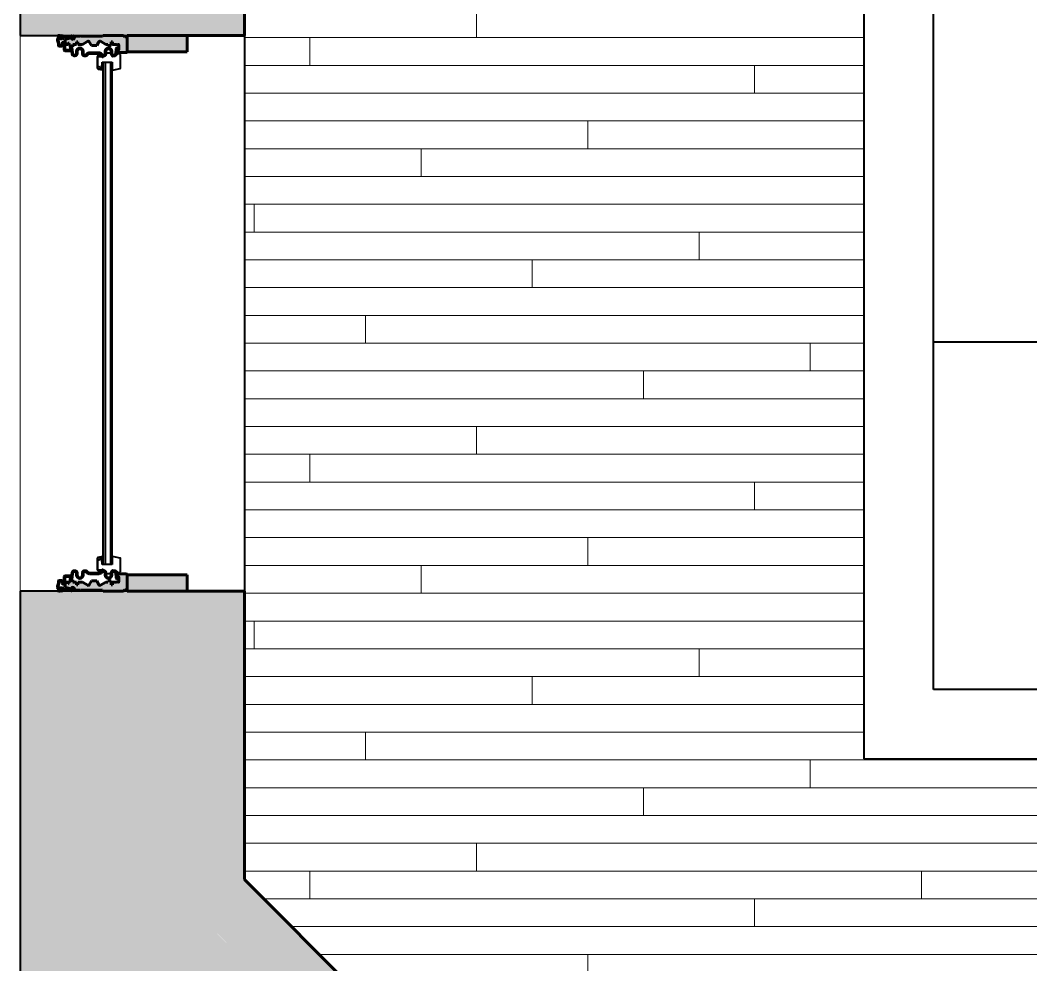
# Model space of a CAD drawing. Header units: inches. Extents: x 238 to 1312, y -3412 to 1074.
# Drawn here: x 247.2 to 319.9, y -3345.9 to -3277.9 of the extents above; entities that cross this region are included whole.
import ezdxf

# ---------------------------------------------------------------- set-up
doc = ezdxf.new("R2010")
doc.units = ezdxf.units.IN
doc.header["$MEASUREMENT"] = 0
for name, color, linetype, lineweight in [('A-FLOR-PATT', 8, 'Continuous', 40), ('A-GLAZ', 151, 'Continuous', 18), ('A-WALL', 113, 'Continuous', 18), ('A-WALL-PATT', 111, 'Continuous', 18), ('I-FURN', 30, 'Continuous', 40), ('I-WALL', 2, 'Continuous', 40)]:
    doc.layers.add(name, color=color, linetype=linetype, lineweight=lineweight)

# ---------------------------------------------------------------- blocks, each defined once
blk = doc.blocks.new('Proline_Clad_Wood-Double-Hung_Vent_Unit - 40_ x 72-675762-UNIT 7')
at = {"layer": 'A-GLAZ', "lineweight": 40}
h = blk.add_hatch(color=135, dxfattribs=at)
h.paths.add_polyline_path([(-20, 3.223), (-20, 3.095), (-19.931, 3.11), (-19.95, 3.273)], flags=0)
h.paths.add_polyline_path([(-19.975, 3.064), (-19.975, 2.944), (-19.91, 2.96), (-19.91, 3.08)], flags=0)
h.paths.add_polyline_path([(-19.959, 2.121), (-19.85, 2.121), (-19.919, 2.16)], flags=0)
h.paths.add_polyline_path([(-19.944, 2.351), (-19.904, 2.396), (-19.904, 2.858), (-19.944, 2.899)], flags=0)
h.paths.add_polyline_path([(-19.803, 2.96), (-19.763, 2.96), (-19.763, 3.246), (-19.803, 3.252)], flags=0)
h.paths.add_polyline_path([(-19.742, 3.313), (-19.737, 3.273), (-19.644, 3.273), (-19.433, 3.211), (-19.299, 3.211), (-19.295, 3.251), (-19.428, 3.251), (-19.636, 3.313)], flags=0)
h.paths.add_polyline_path([(-19.517, 2.888), (-19.422, 2.942), (-19.29, 2.942), (-19.304, 2.982), (-19.422, 2.982)], flags=0)
h.paths.add_polyline_path([(-19.422, 2.833), (-19.323, 2.793), (-18.966, 2.793), (-18.955, 2.833), (-19.104, 2.833)], flags=0)
h.paths.add_polyline_path([(-19.389, 2.576), (-19.349, 2.588), (-19.345, 2.775), (-19.385, 2.761)], flags=0)
h.paths.add_polyline_path([(-19.274, 3.012), (-19.234, 2.998), (-19.234, 3.19), (-19.274, 3.186)], flags=0)
h.paths.add_polyline_path([(-18.939, 2.766), (-18.939, 2.323), (-18.899, 2.323), (-18.899, 2.777)], flags=0)
h = blk.add_hatch(color=135, dxfattribs=at)
h.paths.add_polyline_path([(18.899, 2.777), (18.899, 2.323), (18.939, 2.323), (18.939, 2.766)], flags=0)
h.paths.add_polyline_path([(19.516, 2.888), (19.399, 2.982), (19.304, 2.982), (19.29, 2.942), (19.422, 2.942)], flags=0)
h.paths.add_polyline_path([(19.422, 2.833), (19.422, 2.793), (19.516, 2.888)], flags=0)
h.paths.add_polyline_path([(18.955, 2.833), (18.966, 2.793), (19.323, 2.793), (19.399, 2.833)], flags=0)
h.paths.add_polyline_path([(19.234, 2.998), (19.274, 3.012), (19.274, 3.186), (19.234, 3.19)], flags=0)
h.paths.add_polyline_path([(19.295, 3.251), (19.299, 3.211), (19.433, 3.211), (19.742, 3.313), (19.636, 3.313), (19.399, 3.251)], flags=0)
h.paths.add_polyline_path([(19.345, 2.775), (19.349, 2.588), (19.389, 2.576), (19.385, 2.761)], flags=0)
h.paths.add_polyline_path([(19.763, 3.246), (19.763, 2.96), (19.803, 2.96), (19.803, 3.252)], flags=0)
h.paths.add_polyline_path([(19.85, 2.121), (19.959, 2.121), (19.919, 2.16)], flags=0)
h.paths.add_polyline_path([(19.904, 2.858), (19.904, 2.396), (19.944, 2.351), (19.944, 2.899)], flags=0)
h.paths.add_polyline_path([(19.91, 3.08), (19.91, 2.96), (19.975, 2.944), (19.975, 3.064)], flags=0)
h.paths.add_polyline_path([(19.931, 3.11), (20, 3.095), (20, 3.223), (19.95, 3.273), (19.931, 3.197)], flags=0)
h = blk.add_hatch(color=135, dxfattribs=at)
h.paths.add_polyline_path([(-18.766, -0.984), (-18.791, -0.954), (-18.946, -0.954), (-18.966, -1.065)], flags=0)
h.paths.add_polyline_path([(-20, -1.443), (-19.907, -1.536), (-19.884, -1.686), (-18.828, -1.686), (-18.766, -1.624), (-18.766, -0.984), (-18.996, -1.091), (-19.346, -1.08), (-19.353, -1.055), (-19.328, -0.921), (-19.359, -0.92), (-19.359, -0.64), (-19.547, -0.633), (-19.547, -0.545), (-19.266, -0.536), (-19.266, -0.309), (-19.359, -0.306), (-19.359, -0.153), (-19.587, 0.288), (-19.55, 0.335), (-19.266, 0.499), (-19.266, 0.867), (-19.587, 1.079), (-19.579, 1.138), (-19.359, 1.519), (-19.359, 1.856), (-19.547, 1.863), (-19.547, 1.951), (-19.359, 1.957), (-19.359, 2.215), (-19.182, 2.222), (-19.182, 2.401), (-19.342, 2.407), (-19.407, 2.524), (-19.448, 2.526), (-19.477, 2.58), (-19.391, 2.583), (-19.391, 2.767), (-19.714, 2.767), (-19.838, 2.383), (-19.711, 2.192), (-19.772, 2.108), (-19.895, 2.103), (-19.938, 2.061), (-19.938, 1.717), (-19.907, 1.686), (-19.938, 1.655), (-19.938, 0.069), (-20, 0.033), (-20, -1.401)], flags=0)
h = blk.add_hatch(color=135, dxfattribs=at)
h.paths.add_polyline_path([(-19.116, 2.409), (-19.076, 2.342), (-19.104, 2.43)], flags=0)
h.paths.add_polyline_path([(-19.116, -1.051), (-19.076, -1.071), (-19.104, -1.031)], flags=0)
h.paths.add_polyline_path([(-19.067, -0.468), (-18.865, -0.584), (-18.719, -0.584), (-18.576, -0.719), (-18.703, -0.868), (-19.047, -0.907), (-19.048, -0.953), (-18.697, -0.913), (-18.531, -0.716), (-18.719, -0.539), (-18.861, -0.539), (-19.048, -0.352), (-18.861, -0.164), (-18.719, -0.164), (-18.54, -0.034), (-18.61, 0.176), (-18.69, 0.308), (-18.701, 0.353), (-18.677, 1.105), (-18.61, 1.183), (-18.54, 1.392), (-18.719, 1.523), (-18.861, 1.523), (-19.048, 1.71), (-18.861, 1.898), (-18.719, 1.898), (-18.531, 2.075), (-18.697, 2.271), (-19.048, 2.311), (-19.047, 2.266), (-18.703, 2.227), (-18.576, 2.077), (-18.719, 1.943), (-18.865, 1.943), (-19.067, 1.826), (-19.067, 1.594), (-18.865, 1.478), (-18.719, 1.478), (-18.583, 1.379), (-18.636, 1.219), (-18.717, 1.125), (-18.746, 1.005), (-18.717, 0.233), (-18.636, 0.139), (-18.583, -0.02), (-18.719, -0.119), (-18.865, -0.119), (-19.067, -0.236)], flags=0)
h = blk.add_hatch(color=135, dxfattribs=at)
h.paths.add_polyline_path([(18.531, 2.075), (18.718, 1.898), (18.86, 1.898), (19.048, 1.71), (18.86, 1.523), (18.718, 1.523), (18.54, 1.392), (18.61, 1.183), (18.677, 1.105), (18.701, 1.005), (18.677, 0.253), (18.61, 0.176), (18.54, -0.034), (18.718, -0.164), (18.86, -0.164), (19.048, -0.352), (18.86, -0.539), (18.718, -0.539), (18.531, -0.716), (18.697, -0.913), (19.048, -0.953), (19.047, -0.907), (18.703, -0.868), (18.576, -0.719), (18.718, -0.584), (18.865, -0.584), (19.067, -0.468), (19.067, -0.236), (18.865, -0.119), (18.718, -0.119), (18.583, -0.02), (18.636, 0.139), (18.717, 0.233), (18.746, 0.353), (18.717, 1.125), (18.636, 1.219), (18.583, 1.379), (18.718, 1.478), (18.865, 1.478), (19.067, 1.594), (19.067, 1.826), (18.865, 1.943), (18.718, 1.943), (18.576, 2.077), (18.703, 2.227), (19.047, 2.266), (19.048, 2.311), (18.697, 2.271)], flags=0)
h.paths.add_polyline_path([(19.076, -0.984), (19.076, -1.071), (19.116, -1.051)], flags=0)
h.paths.add_polyline_path([(19.076, 2.478), (19.076, 2.342), (19.116, 2.409)], flags=0)
h = blk.add_hatch(color=135, dxfattribs=at)
h.paths.add_polyline_path([(18.766, -0.984), (18.966, -1.065), (18.946, -0.954), (18.791, -0.954)], flags=0)
h.paths.add_polyline_path([(18.766, -1.401), (18.766, -1.624), (18.828, -1.686), (19.884, -1.686), (19.907, -1.536), (20, -1.443), (20, 0.033), (19.938, 0.069), (19.938, 1.655), (19.907, 1.686), (19.938, 1.717), (19.938, 2.061), (19.895, 2.103), (19.772, 2.108), (19.711, 2.192), (19.773, 2.304), (19.838, 2.383), (19.714, 2.767), (19.391, 2.767), (19.399, 2.583), (19.477, 2.58), (19.448, 2.526), (19.399, 2.51), (19.342, 2.407), (19.182, 2.401), (19.182, 2.222), (19.359, 2.215), (19.359, 1.957), (19.546, 1.951), (19.546, 1.863), (19.359, 1.856), (19.359, 1.519), (19.587, 1.079), (19.55, 1.032), (19.266, 0.867), (19.266, 0.499), (19.587, 0.288), (19.579, 0.229), (19.359, -0.153), (19.359, -0.306), (19.266, -0.309), (19.266, -0.536), (19.546, -0.545), (19.546, -0.633), (19.359, -0.64), (19.359, -0.92), (19.328, -0.921), (19.346, -1.08), (19.322, -1.091), (18.976, -1.084), (18.766, -0.984)], flags=0)
for points in [[(-20, -6), (-18.828, -6), (-18.828, -1.686), (-20, -1.686)], [(18.828, -6), (20, -6), (20, -1.686), (18.828, -1.686)]]:
    blk.add_hatch(color=135, dxfattribs=at).paths.add_polyline_path(points, flags=0)
at = {"layer": 'A-GLAZ', "color": 10, "lineweight": 60}
for p, q in [((-20, 3.223), (-20, 3.095)), ((-20, 3.095), (-19.975, 3.064)), ((-19.975, 3.064), (-19.975, 2.944)), ((-19.9, 3.105), (-19.931, 3.197)), ((-19.931, 3.197), (-19.9, 3.192)), ((-19.91, 3.08), (-19.931, 3.11)), ((-19.931, 3.11), (-19.9, 3.105)), ((-19.91, 2.96), (-19.91, 3.08)), ((-19.9, 3.192), (-19.9, 3.223)), ((-19.834, 2.929), (-19.879, 2.929)), ((-19.803, 3.252), (-19.803, 2.96)), ((-19.763, 2.96), (-19.763, 3.246)), ((-19.636, 3.313), (-19.742, 3.313)), ((-19.737, 3.273), (-19.644, 3.273)), ((-19.644, 3.273), (-19.433, 3.211)), ((-19.428, 3.251), (-19.636, 3.313)), ((-19.433, 3.211), (-19.299, 3.211)), ((-19.295, 3.251), (-19.428, 3.251)), ((-19.304, 2.982), (-19.422, 2.982)), ((-19.422, 2.942), (-19.29, 2.942)), ((-19.274, 3.186), (-19.274, 3.012)), ((-19.234, 2.998), (-19.234, 3.19)), ((19.234, 3.19), (19.234, 2.998)), ((19.274, 3.012), (19.274, 3.186)), ((19.29, 2.942), (19.422, 2.942)), ((19.428, 3.251), (19.295, 3.251)), ((19.299, 3.211), (19.433, 3.211)), ((19.422, 2.982), (19.304, 2.982)), ((19.636, 3.313), (19.428, 3.251)), ((19.433, 3.211), (19.644, 3.273)), ((19.742, 3.313), (19.636, 3.313)), ((19.644, 3.273), (19.737, 3.273)), ((19.763, 3.246), (19.763, 2.96)), ((19.803, 2.96), (19.803, 3.252)), ((19.879, 2.929), (19.834, 2.929)), ((19.9, 3.223), (19.9, 3.192)), ((19.9, 3.192), (19.931, 3.197)), ((19.931, 3.197), (19.9, 3.105)), ((19.9, 3.105), (19.931, 3.11)), ((19.931, 3.11), (19.91, 3.08)), ((19.91, 3.08), (19.91, 2.96)), ((19.975, 3.064), (20, 3.095)), ((19.975, 2.944), (19.975, 3.064)), ((20, 3.095), (20, 3.223)), ((-19.944, 2.899), (-19.944, 2.351)), ((-19.904, 2.396), (-19.904, 2.858)), ((-19.873, 2.889), (-19.834, 2.889)), ((-19.872, 2.309), (-19.857, 2.282)), ((-19.831, 2.318), (-19.853, 2.357)), ((-19.801, 2.182), (-19.843, 2.16)), ((-19.714, 2.767), (-19.838, 2.383)), ((-19.838, 2.383), (-19.83, 2.322)), ((-19.781, 2.239), (-19.781, 2.208)), ((-19.711, 2.192), (-19.772, 2.108)), ((-19.741, 2.211), (-19.741, 2.242)), ((-19.74, 2.256), (-19.711, 2.192)), ((-19.391, 2.767), (-19.714, 2.767)), ((-19.477, 2.58), (-19.391, 2.583)), ((-19.448, 2.526), (-19.477, 2.58)), ((-19.389, 2.576), (-19.453, 2.576)), ((-19.453, 2.576), (-19.423, 2.536)), ((-19.407, 2.524), (-19.448, 2.526)), ((-18.955, 2.833), (-19.422, 2.833)), ((-19.342, 2.407), (-19.407, 2.524)), ((-19.391, 2.583), (-19.391, 2.767)), ((-19.385, 2.761), (-19.389, 2.576)), ((-19.359, 2.215), (-19.182, 2.222)), ((-19.359, 1.957), (-19.359, 2.215)), ((-19.349, 2.588), (-19.345, 2.775)), ((-19.182, 2.401), (-19.342, 2.407)), ((-19.323, 2.793), (-18.966, 2.793)), ((-19.182, 2.222), (-19.182, 2.401)), ((-19.076, 2.478), (-19.116, 2.409)), ((-19.116, 2.409), (-19.116, 2.343)), ((-19.076, 2.342), (-19.076, 2.478)), ((-18.697, 2.271), (-19.048, 2.311)), ((-19.047, 2.266), (-18.703, 2.227)), ((-18.939, 2.766), (-18.939, 2.323)), ((-18.899, 2.323), (-18.899, 2.777)), ((19.048, 2.311), (18.697, 2.271)), ((18.703, 2.227), (19.047, 2.266)), ((18.899, 2.777), (18.899, 2.323)), ((18.939, 2.323), (18.939, 2.766)), ((19.422, 2.833), (18.955, 2.833)), ((18.966, 2.793), (19.323, 2.793)), ((19.116, 2.409), (19.076, 2.478)), ((19.076, 2.478), (19.076, 2.342)), ((19.116, 2.343), (19.116, 2.409)), ((19.342, 2.407), (19.182, 2.401)), ((19.182, 2.401), (19.182, 2.222)), ((19.182, 2.222), (19.359, 2.215)), ((19.407, 2.524), (19.342, 2.407)), ((19.345, 2.775), (19.349, 2.588)), ((19.359, 2.215), (19.359, 1.957)), ((19.389, 2.576), (19.385, 2.761)), ((19.453, 2.576), (19.389, 2.576)), ((19.714, 2.767), (19.391, 2.767)), ((19.391, 2.767), (19.391, 2.583)), ((19.391, 2.583), (19.477, 2.58)), ((19.448, 2.526), (19.407, 2.524)), ((19.423, 2.536), (19.453, 2.576)), ((19.477, 2.58), (19.448, 2.526)), ((19.711, 2.192), (19.74, 2.256)), ((19.772, 2.108), (19.711, 2.192)), ((19.838, 2.383), (19.714, 2.767)), ((19.741, 2.242), (19.741, 2.211)), ((19.781, 2.208), (19.781, 2.239)), ((19.843, 2.16), (19.801, 2.182)), ((19.83, 2.322), (19.838, 2.383)), ((19.853, 2.357), (19.831, 2.318)), ((19.834, 2.889), (19.873, 2.889)), ((19.857, 2.282), (19.872, 2.309)), ((19.904, 2.858), (19.904, 2.396)), ((19.944, 2.351), (19.944, 2.899)), ((-19.959, 2.121), (-19.85, 2.121)), ((-19.895, 2.103), (-19.938, 2.061)), ((-19.938, 2.061), (-19.938, 1.717)), ((-19.938, 1.717), (-19.907, 1.686)), ((-19.907, 1.686), (-19.938, 1.655)), ((-19.938, 1.655), (-19.938, 0.069)), ((-19.843, 2.16), (-19.919, 2.16)), ((-19.772, 2.108), (-19.895, 2.103)), ((-19.819, 2.128), (-19.778, 2.148)), ((-19.579, 1.138), (-19.359, 1.519)), ((-19.547, 1.951), (-19.359, 1.957)), ((-19.547, 1.863), (-19.547, 1.951)), ((-19.359, 1.856), (-19.547, 1.863)), ((-19.359, 1.519), (-19.359, 1.856)), ((-18.719, 1.943), (-18.865, 1.943)), ((-18.865, 1.478), (-18.719, 1.478)), ((-18.861, 1.898), (-18.719, 1.898)), ((-18.719, 1.523), (-18.861, 1.523)), ((18.865, 1.943), (18.718, 1.943)), ((18.718, 1.898), (18.86, 1.898)), ((18.86, 1.523), (18.718, 1.523)), ((18.718, 1.478), (18.865, 1.478)), ((19.359, 1.957), (19.546, 1.951)), ((19.546, 1.863), (19.359, 1.856)), ((19.359, 1.856), (19.359, 1.519)), ((19.359, 1.519), (19.579, 1.138)), ((19.546, 1.951), (19.546, 1.863)), ((19.895, 2.103), (19.772, 2.108)), ((19.778, 2.148), (19.819, 2.128)), ((19.919, 2.16), (19.843, 2.16)), ((19.85, 2.121), (19.959, 2.121)), ((19.938, 2.061), (19.895, 2.103)), ((19.907, 1.686), (19.938, 1.717)), ((19.938, 1.655), (19.907, 1.686)), ((19.938, 1.717), (19.938, 2.061)), ((19.938, 0.069), (19.938, 1.655)), ((-19.266, 0.867), (-19.55, 1.032)), ((-19.266, 0.499), (-19.266, 0.867)), ((-18.746, 1.005), (-18.746, 0.353)), ((-18.701, 0.353), (-18.701, 1.005)), ((18.701, 1.005), (18.701, 0.353)), ((18.746, 0.353), (18.746, 1.005)), ((19.55, 1.032), (19.266, 0.867)), ((19.266, 0.867), (19.266, 0.499)), ((-19.938, 0.069), (-20, 0.033)), ((-20, 0.033), (-20, -1.443)), ((-19.359, -0.153), (-19.579, 0.229)), ((-19.55, 0.335), (-19.266, 0.499)), ((19.266, 0.499), (19.55, 0.335)), ((19.579, 0.229), (19.359, -0.153)), ((20, 0.033), (19.938, 0.069)), ((20, -1.443), (20, 0.033)), ((-19.547, -0.545), (-19.266, -0.536)), ((-19.547, -0.633), (-19.547, -0.545)), ((-19.359, -0.64), (-19.547, -0.633)), ((-19.359, -0.306), (-19.359, -0.153)), ((-19.266, -0.309), (-19.359, -0.306)), ((-19.359, -0.92), (-19.359, -0.64)), ((-19.266, -0.536), (-19.266, -0.309)), ((-18.719, -0.119), (-18.865, -0.119)), ((-18.865, -0.584), (-18.719, -0.584)), ((-18.861, -0.164), (-18.719, -0.164)), ((-18.719, -0.539), (-18.861, -0.539)), ((18.865, -0.119), (18.718, -0.119)), ((18.718, -0.164), (18.86, -0.164)), ((18.86, -0.539), (18.718, -0.539)), ((18.718, -0.584), (18.865, -0.584)), ((19.359, -0.306), (19.266, -0.309)), ((19.266, -0.309), (19.266, -0.536)), ((19.266, -0.536), (19.546, -0.545)), ((19.359, -0.153), (19.359, -0.306)), ((19.546, -0.633), (19.359, -0.64)), ((19.359, -0.64), (19.359, -0.92)), ((19.546, -0.545), (19.546, -0.633)), ((-20, -1.443), (-19.907, -1.536)), ((-19.328, -0.921), (-19.359, -0.92)), ((-19.353, -1.055), (-19.328, -0.921)), ((-18.996, -1.091), (-19.322, -1.091)), ((-19.116, -0.985), (-19.116, -1.051)), ((-19.116, -1.051), (-19.076, -1.071)), ((-19.076, -1.071), (-19.076, -0.984)), ((-19.048, -0.953), (-18.697, -0.913)), ((-18.703, -0.868), (-19.047, -0.907)), ((-18.946, -0.954), (-18.966, -1.065)), ((-18.791, -0.954), (-18.946, -0.954)), ((-18.766, -1.624), (-18.766, -0.984)), ((18.697, -0.913), (19.048, -0.953)), ((19.047, -0.907), (18.703, -0.868)), ((18.766, -0.984), (18.766, -1.624)), ((18.946, -0.954), (18.791, -0.954)), ((18.966, -1.065), (18.946, -0.954)), ((19.322, -1.091), (18.996, -1.091)), ((19.076, -0.984), (19.076, -1.071)), ((19.076, -1.071), (19.116, -1.051)), ((19.116, -1.051), (19.116, -0.985)), ((19.359, -0.92), (19.328, -0.921)), ((19.328, -0.921), (19.353, -1.055)), ((19.907, -1.536), (20, -1.443)), ((-20, -1.686), (-20, -6)), ((-18.828, -1.686), (-20, -1.686)), ((-19.907, -1.536), (-19.907, -1.663)), ((-19.907, -1.663), (-19.884, -1.686)), ((-19.884, -1.686), (-18.828, -1.686)), ((-18.828, -6), (-18.828, -1.686)), ((18.828, -1.686), (18.828, -6)), ((20, -1.686), (18.828, -1.686)), ((18.828, -1.686), (19.884, -1.686)), ((19.884, -1.686), (19.907, -1.663)), ((19.907, -1.663), (19.907, -1.536)), ((20, -6), (20, -1.686)), ((-20, -6), (-18.828, -6)), ((18.828, -6), (20, -6))]:
    blk.add_line(p, q, dxfattribs=at)
at = {"layer": 'A-GLAZ', "color": 250, "lineweight": 40}
for p, q in [((-18.524, 0.372), (-18.537, 0.086)), ((-18.513, 0.085), (-18.501, 0.37)), ((-18.485, 0.115), (-18.487, 0.084)), ((-18.454, 0.11), (-18.485, 0.115)), ((-18.415, 0.428), (-18.468, 0.346)), ((-18.468, 0.346), (-18.468, 0.116)), ((-18.468, 0.116), (-18.422, 0.109)), ((-18.422, 0.04), (-18.468, 0.034)), ((-18.468, 0.034), (-18.468, -0.037)), ((-18.456, 0.079), (-18.454, 0.11)), ((-17.666, 0.46), (-18.436, 0.46)), ((-18.436, 0.437), (-17.666, 0.437)), ((-18.422, 0.109), (-18.422, 0.04)), ((-17.769, 0.428), (-18.415, 0.428)), ((-18.075, 0.113), (-17.699, 0.128)), ((-18.075, -0.611), (-18.075, 0.113)), ((-18.075, 0.024), (18.075, 0.024)), ((-17.769, 0.336), (-17.769, 0.428)), ((-17.691, 0.256), (-17.769, 0.336)), ((-17.655, 0.193), (-17.673, 0.229)), ((-17.581, 0.178), (-17.661, 0.113)), ((-17.641, 0.09), (-17.561, 0.153)), ((-17.607, 0.389), (-17.541, 0.077)), ((-17.518, 0.082), (-17.584, 0.394)), ((-17.561, 0.153), (-17.581, 0.178)), ((17.584, 0.394), (17.518, 0.082)), ((17.541, 0.077), (17.607, 0.389)), ((17.581, 0.178), (17.561, 0.153)), ((17.561, 0.153), (17.641, 0.09)), ((17.661, 0.113), (17.581, 0.178)), ((17.673, 0.229), (17.655, 0.193)), ((18.436, 0.46), (17.666, 0.46)), ((17.666, 0.437), (18.436, 0.437)), ((17.769, 0.336), (17.691, 0.256)), ((17.699, 0.128), (18.075, 0.113)), ((18.415, 0.428), (17.769, 0.428)), ((17.769, 0.428), (17.769, 0.336)), ((18.075, 0.113), (18.075, -0.611)), ((18.468, 0.346), (18.415, 0.428)), ((18.422, 0.109), (18.468, 0.116)), ((18.422, 0.04), (18.422, 0.109)), ((18.468, 0.034), (18.422, 0.04)), ((18.485, 0.115), (18.454, 0.11)), ((18.454, 0.11), (18.456, 0.079)), ((18.468, 0.116), (18.468, 0.346)), ((18.468, -0.037), (18.468, 0.034)), ((18.487, 0.084), (18.485, 0.115)), ((18.501, 0.37), (18.513, 0.085)), ((18.537, 0.086), (18.524, 0.372)), ((-18.728, -0.212), (-18.728, -0.491)), ((-18.544, -0.611), (-18.513, -0.611)), ((-18.482, -0.642), (-18.482, -0.837)), ((18.075, -0.101), (-18.075, -0.101)), ((18.075, -0.486), (-18.075, -0.486)), ((-17.513, -0.611), (-18.075, -0.611)), ((-17.622, -1.178), (-17.513, -0.666)), ((-17.513, -0.611), (17.513, -0.611)), ((-17.513, -0.666), (-17.513, -0.611)), ((18.075, -0.611), (17.513, -0.611)), ((17.513, -0.611), (17.513, -0.666)), ((17.513, -0.666), (17.622, -1.178)), ((18.482, -0.837), (18.482, -0.642)), ((18.513, -0.611), (18.544, -0.611)), ((18.728, -0.491), (18.728, -0.212)), ((-18.482, -0.837), (-18.672, -1.03)), ((-18.672, -1.03), (-18.672, -1.168)), ((-18.672, -1.168), (-18.625, -1.215)), ((-18.625, -1.215), (-17.668, -1.215)), ((17.668, -1.215), (18.625, -1.215)), ((18.672, -1.03), (18.482, -0.837)), ((18.625, -1.215), (18.672, -1.168)), ((18.672, -1.168), (18.672, -1.03))]:
    blk.add_line(p, q, dxfattribs=at)
at = {"layer": 'A-GLAZ', "color": 10, "lineweight": 60}
for centre, radius, start, end in [((-19.95, 3.223), 0.05, 360, 180), ((-19.928, 2.944), 0.0471, 180, 250), ((-19.879, 2.96), 0.031, 180, 270), ((-19.834, 2.96), 0.031, 270, 360), ((-19.834, 2.96), 0.071, 270, 0), ((-19.742, 3.252), 0.061, 90, 180), ((-19.737, 3.246), 0.0265, 90, 180), ((-19.422, 2.888), 0.0945, 90, 270), ((-19.422, 2.888), 0.0545, 90, 270), ((-19.304, 3.012), 0.0298, 270, 0), ((-19.299, 3.186), 0.0242, 360, 90), ((-19.295, 3.19), 0.061, 360, 90), ((-19.29, 2.998), 0.056, 270, 0), ((19.295, 3.19), 0.061, 90, 180), ((19.29, 2.998), 0.056, 180, 270), ((19.299, 3.186), 0.0242, 90, 180), ((19.304, 3.012), 0.0298, 180, 270), ((19.422, 2.888), 0.0945, 270, 90), ((19.422, 2.888), 0.0545, 270, 90), ((19.737, 3.246), 0.0265, 360, 90), ((19.742, 3.252), 0.061, 360, 90), ((19.834, 2.96), 0.071, 180, 270), ((19.834, 2.96), 0.031, 180, 270), ((19.879, 2.96), 0.031, 270, 0), ((19.95, 3.223), 0.05, 0, 180), ((19.928, 2.944), 0.0471, 290, 360), ((-19.92, 2.301), 0.0557, 115.55003, 189.11098), ((-19.953, 2.296), 0.0227, 189.11098, 353.15041), ((-19.899, 2.294), 0.031, 30, 181.13069), ((-19.873, 2.858), 0.031, 90, 180), ((-19.841, 2.425), 0.0698, 205.14541, 259.63981), ((-19.818, 2.335), 0.0653, 233.41136, 274.99548), ((-19.826, 2.232), 0.0855, 6.67555, 93.30187), ((-19.826, 2.233), 0.0887, 14.78817, 92.48416), ((-19.812, 2.239), 0.031, 0, 90), ((-19.813, 2.211), 0.0319, 292.47859, 353.52141), ((-19.808, 2.208), 0.0673, 296.56505, 1.906), ((-19.408, 2.594), 0.0599, 256.01102, 354.42066), ((-19.417, 2.762), 0.032, 358.9819, 98.16278), ((-19.323, 2.771), 0.0224, 90, 169.03825), ((-19.038, 2.343), 0.078, 180, 263.5665), ((-19.045, 2.342), 0.031, 180, 263.5665), ((-18.966, 2.766), 0.0271, 360, 90), ((-18.955, 2.777), 0.056, 0, 90), ((-18.919, 2.323), 0.0199, 180, 0), ((-18.719, 2.085), 0.188, 270, 83.5665), ((-18.719, 2.085), 0.143, 270, 83.5665), ((18.718, 2.085), 0.188, 96.4335, 270), ((18.718, 2.085), 0.143, 96.4335, 270), ((18.955, 2.777), 0.056, 90, 180), ((18.919, 2.323), 0.0199, 180, 0), ((18.966, 2.766), 0.0271, 90, 180), ((19.038, 2.343), 0.078, 276.4335, 360), ((19.045, 2.342), 0.031, 276.4335, 0), ((19.323, 2.771), 0.0224, 10.96175, 90), ((19.408, 2.594), 0.0599, 185.57934, 283.98898), ((19.417, 2.762), 0.032, 81.83722, 181.0181), ((19.826, 2.233), 0.0887, 87.51584, 165.21183), ((19.826, 2.232), 0.0855, 86.69813, 173.32445), ((19.808, 2.208), 0.0673, 178.094, 243.43495), ((19.812, 2.239), 0.031, 90, 180), ((19.813, 2.211), 0.0319, 186.47859, 247.52141), ((19.818, 2.335), 0.0653, 265.00452, 306.58864), ((19.841, 2.425), 0.0698, 280.36019, 334.85459), ((19.899, 2.294), 0.031, 358.86931, 150), ((19.873, 2.858), 0.031, 0, 90), ((19.953, 2.296), 0.0227, 186.84959, 350.88902), ((19.92, 2.301), 0.0557, 350.88902, 64.44997), ((-19.943, 2.145), 0.0287, 33.08468, 237.53171), ((-19.85, 2.192), 0.071, 270, 296.56505), ((-18.865, 1.71), 0.232, 90, 270), ((-18.861, 1.71), 0.187, 90, 270), ((-18.719, 1.335), 0.188, 305.50432, 90), ((-18.719, 1.335), 0.143, 305.50432, 90), ((18.718, 1.335), 0.188, 90, 234.49568), ((18.718, 1.335), 0.143, 90, 234.49568), ((18.86, 1.71), 0.187, 270, 90), ((18.865, 1.71), 0.232, 270, 90), ((19.85, 2.192), 0.071, 243.43495, 270), ((19.943, 2.145), 0.0287, 302.46829, 146.91532), ((-19.511, 1.099), 0.078, 150.0027, 240.0027), ((-18.483, 1.005), 0.263, 125.50432, 180), ((-18.483, 1.005), 0.218, 125.50432, 180), ((18.483, 1.005), 0.218, 0, 54.49568), ((18.483, 1.005), 0.263, 360, 54.49568), ((19.511, 1.099), 0.078, 299.9973, 29.9973), ((-19.511, 0.268), 0.078, 119.9973, 209.9973), ((-18.483, 0.353), 0.263, 180, 234.49567), ((-18.719, 0.023), 0.188, 270, 54.49567), ((-18.719, 0.023), 0.143, 270, 54.49567), ((-18.483, 0.353), 0.218, 180, 234.49567), ((18.718, 0.023), 0.188, 125.50433, 270), ((18.718, 0.023), 0.143, 125.50433, 270), ((18.483, 0.353), 0.218, 305.50433, 0), ((18.483, 0.353), 0.263, 305.50433, 360), ((19.511, 0.268), 0.078, 330.0027, 60.0027), ((-18.865, -0.352), 0.232, 90, 270), ((-18.861, -0.352), 0.187, 90, 270), ((-18.719, -0.727), 0.187, 276.4335, 90), ((-18.719, -0.727), 0.142, 276.4335, 90), ((18.718, -0.727), 0.187, 90, 263.5665), ((18.718, -0.727), 0.142, 90, 263.5665), ((18.86, -0.352), 0.187, 270, 90), ((18.865, -0.352), 0.232, 270, 90), ((-19.322, -1.06), 0.0308, 169.60706, 270.35589), ((-19.038, -0.985), 0.078, 96.4335, 180), ((-19.045, -0.984), 0.031, 96.4335, 180), ((-18.996, -1.06), 0.031, 270, 350), ((-18.8, -0.986), 0.0336, 3.46691, 74.5331), ((18.8, -0.986), 0.0336, 105.4669, 176.53309), ((18.996, -1.06), 0.031, 190, 270), ((19.038, -0.985), 0.078, 360, 83.5665), ((19.045, -0.984), 0.031, 360, 83.5665), ((19.322, -1.06), 0.0308, 269.64411, 10.39294), ((-18.828, -1.624), 0.062, 270, 360), ((18.828, -1.624), 0.062, 180, 270)]:
    blk.add_arc(centre, radius, start, end, dxfattribs=at)
at = {"layer": 'A-GLAZ', "color": 250, "lineweight": 40}
for centre, radius, start, end in [((-18.496, 0.085), 0.0405, 177.48601, 352.32437), ((-18.436, 0.372), 0.0885, 90, 179.9343), ((-18.5, 0.084), 0.013, 176.82924, 356.89495), ((-18.435, 0.371), 0.0652, 90.07487, 181.59114), ((-17.697, 0.174), 0.0458, 266.99243, 25.26072), ((-17.763, 0.187), 0.1, 25.26072, 44.13989), ((-17.639, 0.085), 0.0361, 128.68497, 321.31503), ((-17.666, 0.377), 0.0835, 12, 90), ((-17.666, 0.377), 0.06, 12, 90), ((-17.624, 0.055), 0.0386, 18.16613, 115.87353), ((-17.564, 0.072), 0.0475, 191.65306, 12), ((-17.564, 0.072), 0.024, 192.15621, 12), ((17.564, 0.072), 0.0475, 168, 348.34694), ((17.564, 0.072), 0.024, 168, 347.84379), ((17.666, 0.377), 0.0835, 90, 168), ((17.624, 0.055), 0.0386, 64.12647, 161.83387), ((17.666, 0.377), 0.06, 90, 168), ((17.639, 0.085), 0.0361, 218.68497, 51.31503), ((17.697, 0.174), 0.0458, 154.73928, 273.00757), ((17.763, 0.187), 0.1, 135.86011, 154.73928), ((18.436, 0.372), 0.0885, 0.0657, 90), ((18.435, 0.371), 0.0652, 358.40886, 89.92513), ((18.496, 0.085), 0.0405, 187.67563, 2.51399), ((18.5, 0.084), 0.013, 183.10505, 3.17076), ((-18.705, -0.212), 0.0232, 90, 180), ((-18.698, -0.491), 0.0297, 180, 270), ((-18.705, -0.031), 0.158, 270, 338.35001), ((-18.733, -0.7), 0.183, 38.91179, 79.08821), ((-18.544, -0.556), 0.0551, 211.65688, 270), ((-18.5, -0.113), 0.0625, 99.26056, 158.35001), ((-18.513, -0.642), 0.031, 0, 90), ((-18.51, 0.02), 0.0706, 269.85106, 306.56326), ((18.51, 0.02), 0.0706, 233.43674, 270.14894), ((18.513, -0.642), 0.031, 90, 180), ((18.5, -0.113), 0.0625, 21.64999, 80.73944), ((18.544, -0.556), 0.0551, 270, 328.34312), ((18.705, -0.031), 0.158, 201.64999, 270), ((18.733, -0.7), 0.183, 100.91179, 141.08821), ((18.698, -0.491), 0.0297, 270, 0), ((18.705, -0.212), 0.0232, 0, 90), ((-17.668, -1.168), 0.047, 270.00007, 348), ((17.668, -1.168), 0.047, 192, 270)]:
    blk.add_arc(centre, radius, start, end, dxfattribs=at)
blk = doc.blocks.new('LIVING COUCH8 - LIVING COUCH-1596364-UNIT 7')
at = {"layer": 'I-FURN', "color": 250}
for p, q in [((307.87, -3271.677), (307.87, -3331.125)), ((307.87, -3271.677), (307.87, -3331.125)), ((312.869, -3326.126), (312.869, -3271.677)), ((312.869, -3326.126), (312.869, -3271.677)), ((337.869, -3301.126), (312.869, -3301.126)), ((337.869, -3301.126), (312.869, -3301.126)), ((393.871, -3326.125), (312.869, -3326.126)), ((393.871, -3326.125), (312.869, -3326.126)), ((307.87, -3331.125), (393.871, -3331.125)), ((307.87, -3331.125), (393.871, -3331.125))]:
    blk.add_line(p, q, dxfattribs=at)

msp = doc.modelspace()

# ---------------------------------------------------------------- hatches: boundary and pattern name
at = {"layer": 'A-FLOR-PATT', "lineweight": 9}
h = msp.add_hatch(dxfattribs=at)
h.set_pattern_fill('FP_1', color=43, style=0, pattern_type=2)
h.set_pattern_definition([(0, (0, 0.8), (0, 2), []), (90, (0, 0.8), (-8, 8), [2, -28]), (90, (12, 4.8), (-8, 8), [2, -28])])
h.paths.add_polyline_path([(587.745, -3412.264), (602.37, -3412.264), (602.37, -3408.247), (589.745, -3408.247), (589.745, -3409.497), (586.245, -3409.497), (586.245, -3400.997), (585.995, -3400.997), (585.995, -3399.997), (586.245, -3399.997), (586.245, -3396.997), (589.745, -3396.997), (589.745, -3398.247), (621.12, -3398.247), (621.12, -3322.264), (618.891, -3322.264), (617.891, -3321.014), (617.891, -3320.514), (616.454, -3319.077), (616.454, -3295.577), (617.891, -3294.139), (617.891, -3293.639), (618.891, -3292.389), (621.12, -3292.389), (621.12, -3251.389), (618.349, -3251.389), (618.349, -3249.382), (618.268, -3249.356), (618.222, -3249.296), (618.147, -3249.287), (618.087, -3249.332), (618.074, -3249.382), (617.997, -3249.382), (617.971, -3251.291), (617.94, -3251.332), (617.801, -3251.389), (616.576, -3251.389), (616.405, -3251.291), (616.379, -3251.193), (616.379, -3250.366), (615.343, -3250.339), (615.324, -3250.321), (615.251, -3250.289), (615.199, -3250.169), (615.206, -3248.543), (615.303, -3248.455), (615.324, -3248.422), (616.379, -3248.397), (616.379, -3223.354), (616.599, -3223.135), (616.74, -3221.654), (616.846, -3221.493), (616.925, -3221.437), (617.112, -3221.389), (617.801, -3221.389), (617.971, -3221.488), (617.997, -3221.586), (617.997, -3223.397), (618.078, -3223.423), (618.124, -3223.483), (618.198, -3223.492), (618.258, -3223.447), (618.271, -3223.397), (618.349, -3223.397), (618.349, -3219.639), (531.022, -3219.622), (531.022, -3233.622), (482.767, -3233.622), (482.767, -3208.389), (481.517, -3208.389), (481.517, -3204.889), (485.142, -3204.889), (485.142, -3204.639), (486.142, -3204.639), (486.142, -3204.889), (488.767, -3204.889), (488.767, -3208.389), (487.517, -3208.389), (487.517, -3209.497), (521.745, -3209.497), (521.745, -3200.834), (634.433, -3200.834), (634.433, -3055.685), (554.63, -3055.685), (554.63, -3083.454), (516.68, -3083.454), (516.68, -3086.974), (511.93, -3086.974), (511.93, -3083.454), (487.517, -3083.454), (487.517, -3136.704), (511.93, -3136.704), (511.93, -3134.974), (516.68, -3134.974), (516.68, -3141.454), (487.517, -3141.454), (487.517, -3169.389), (488.767, -3169.389), (488.767, -3172.889), (486.142, -3172.889), (486.142, -3173.139), (485.142, -3173.139), (485.142, -3172.889), (481.517, -3172.889), (481.517, -3169.389), (482.767, -3169.389), (482.767, -3103.372), (476.819, -3103.372), (476.819, -3104.622), (473.319, -3104.622), (473.319, -3100.997), (473.069, -3100.997), (473.069, -3099.997), (473.319, -3099.997), (473.319, -3098.622), (445.319, -3098.622), (445.319, -3099.997), (445.569, -3099.997), (445.569, -3100.997), (445.319, -3100.997), (445.319, -3104.622), (441.819, -3104.622), (441.819, -3103.372), (436.87, -3103.372), (436.87, -3104.07), (438.12, -3104.07), (438.12, -3107.57), (434.495, -3107.57), (434.495, -3107.82), (433.495, -3107.82), (433.495, -3107.57), (430.87, -3107.57), (430.87, -3104.07), (432.12, -3104.07), (432.12, -3103.372), (422.12, -3103.372), (422.12, -3010.173), (420.87, -3010.173), (420.87, -3006.673), (424.495, -3006.673), (424.495, -2978.673), (420.87, -2978.673), (420.87, -2975.173), (422.12, -2975.173), (422.12, -2966.048), (367.058, -2966.048), (367.058, -2967.298), (363.558, -2967.298), (363.558, -2964.673), (363.308, -2964.673), (363.308, -2963.673), (363.558, -2963.673), (363.558, -2960.048), (367.058, -2960.048), (367.058, -2961.298), (380.995, -2961.298), (380.995, -2935.423), (315.62, -2935.423), (315.62, -2960.783), (315.126, -2961.298), (328.058, -2961.298), (328.058, -2960.048), (331.558, -2960.048), (331.558, -2963.673), (331.808, -2963.673), (331.808, -2964.673), (331.558, -2964.673), (331.558, -2967.298), (328.058, -2967.298), (328.058, -2966.048), (310.559, -2966.048), (255.37, -3023.456), (255.37, -3102.996), (309.173, -3156.799), (322.402, -3143.57), (325.886, -3143.57), (325.886, -3142.32), (329.386, -3142.32), (329.386, -3144.945), (329.636, -3144.945), (329.636, -3145.945), (329.386, -3145.945), (329.386, -3149.57), (325.886, -3149.57), (325.886, -3148.32), (324.37, -3148.32), (312.532, -3160.158), (315.62, -3163.246), (315.62, -3190.959), (386.808, -3190.959), (386.808, -3148.32), (364.886, -3148.32), (364.886, -3149.57), (361.386, -3149.57), (361.386, -3145.945), (361.136, -3145.945), (361.136, -3144.945), (361.386, -3144.945), (361.386, -3142.32), (364.886, -3142.32), (364.886, -3143.57), (432.12, -3143.57), (432.12, -3143.07), (430.87, -3143.07), (430.87, -3139.57), (433.495, -3139.57), (433.495, -3139.32), (434.495, -3139.32), (434.495, -3139.57), (438.12, -3139.57), (438.12, -3143.07), (436.87, -3143.07), (436.87, -3148.445), (438.12, -3148.445), (438.12, -3151.945), (435.495, -3151.945), (435.495, -3152.195), (434.495, -3152.195), (434.495, -3151.945), (430.87, -3151.945), (430.87, -3148.445), (432.12, -3148.445), (432.12, -3148.32), (391.558, -3148.32), (391.558, -3190.959), (393.791, -3190.959), (393.791, -3189.459), (430.87, -3189.445), (430.87, -3185.945), (434.495, -3185.945), (434.495, -3185.695), (435.495, -3185.695), (435.495, -3185.945), (438.12, -3185.945), (438.12, -3186.959), (447.791, -3186.959), (447.791, -3211.959), (412.245, -3211.959), (412.245, -3227.529), (330.245, -3227.529), (330.245, -3207.959), (315.62, -3207.959), (315.62, -3210.456), (263.294, -3262.782), (263.294, -3339.813), (315.62, -3392.139), (315.62, -3398.247), (546.745, -3398.247), (546.745, -3396.997), (550.245, -3396.997), (550.245, -3399.997), (550.495, -3399.997), (550.495, -3400.997), (550.245, -3400.997), (550.245, -3409.497), (546.745, -3409.497), (546.745, -3408.247), (533.745, -3408.247), (533.745, -3412.264), (587.411, -3412.264)], flags=0)
h.paths.add_polyline_path([(315.62, -3412.264), (403.745, -3412.264), (403.745, -3408.247), (315.62, -3408.247), (315.62, -3409.939)], flags=0)
h.paths.add_polyline_path([(607.12, -3412.264), (645.12, -3412.264), (645.12, -3408.247), (607.12, -3408.247)], flags=0)
h.paths.add_polyline_path([(555.745, -3408.247), (563.245, -3395.257), (570.745, -3408.247)], flags=0)
h.paths.add_polyline_path([(548.745, -3408.247), (549.495, -3408.247), (549.495, -3398.247), (548.745, -3398.247), (548.745, -3400.997)], flags=0)
h.paths.add_polyline_path([(586.995, -3408.247), (587.745, -3408.247), (587.745, -3398.247), (586.995, -3398.247), (586.995, -3405.049)], flags=0)
h.paths.add_polyline_path([(550.245, -3347.957), (544.724, -3347.957), (544.724, -3321.95), (539.951, -3321.95), (539.951, -3305.965), (544.724, -3305.965), (544.724, -3300.009), (539.951, -3300.009), (539.951, -3284.024), (544.724, -3284.024), (544.724, -3278.069), (539.951, -3278.069), (539.951, -3262.083), (544.724, -3262.083), (544.724, -3251.957), (584.043, -3251.957), (584.043, -3347.957), (555.336, -3347.957)], flags=0)
h.paths.add_polyline_path([(484.307, -3338.694), (468.327, -3338.694), (468.327, -3336.671), (484.324, -3336.671), (484.324, -3338.694)], flags=0)
h.paths.add_polyline_path([(468.322, -3335.444), (468.322, -3330.57), (460.497, -3330.57), (460.497, -3321.46), (455.802, -3321.455), (455.817, -3305.47), (460.497, -3305.47), (460.497, -3297.463), (455.817, -3297.458), (455.833, -3281.473), (460.497, -3281.473), (460.497, -3271.644), (468.308, -3271.644), (468.313, -3266.896), (484.293, -3266.896), (484.31, -3271.644), (492.063, -3271.644), (492.063, -3281.462), (496.817, -3281.462), (496.817, -3297.448), (492.063, -3297.448), (492.063, -3305.471), (496.779, -3305.464), (496.802, -3321.449), (492.063, -3321.464), (492.063, -3330.57), (484.307, -3330.57), (484.307, -3335.444), (468.327, -3335.444)], flags=0)
h.paths.add_polyline_path([(307.87, -3331.125), (307.87, -3331.125), (307.87, -3271.677), (321.37, -3271.677), (321.37, -3244.346), (415.758, -3244.346), (415.758, -3319.399), (393.871, -3319.399), (393.871, -3331.125), (311.495, -3331.125)], flags=0)
h.paths.add_polyline_path([(536.701, -3321.966), (536.701, -3305.969), (538.724, -3305.969), (538.724, -3321.966)], flags=0)
h.paths.add_polyline_path([(454.575, -3321.449), (452.552, -3321.447), (452.568, -3305.45), (454.592, -3305.452), (454.581, -3315.821)], flags=0)
h.paths.add_polyline_path([(498.028, -3321.443), (498.005, -3305.446), (500.029, -3305.443), (500.052, -3321.44)], flags=0)
h.paths.add_polyline_path([(617.891, -3318.228), (617.891, -3296.426), (617.647, -3296.671), (617.454, -3297.389), (617.454, -3317.264), (617.647, -3317.983)], flags=0)
h.paths.add_polyline_path([(538.724, -3300.026), (536.701, -3300.026), (536.701, -3284.029), (538.724, -3284.029)], flags=0)
h.paths.add_polyline_path([(454.592, -3297.452), (452.567, -3297.45), (452.583, -3281.453), (454.607, -3281.455), (454.591, -3297.452)], flags=0)
h.paths.add_polyline_path([(500.067, -3297.443), (498.043, -3297.443), (498.043, -3281.446), (500.067, -3281.446), (500.067, -3291.017)], flags=0)
h.paths.add_polyline_path([(538.724, -3278.085), (536.701, -3278.069), (536.701, -3262.088), (538.724, -3262.088), (538.724, -3278.069)], flags=0)
h.paths.add_polyline_path([(484.31, -3265.669), (468.313, -3265.669), (468.313, -3263.646), (484.31, -3263.646)], flags=0)
h.paths.add_polyline_path([(645.022, -3251.389), (645.12, -3251.363), (645.094, -3251.291), (645.022, -3251.363), (644.923, -3251.389)], flags=0)
h.paths.add_polyline_path([(645.12, -3221.586), (645.094, -3221.389), (644.923, -3221.389), (645.094, -3221.488)], flags=0)
h.paths.add_polyline_path([(486.142, -3206.389), (487.517, -3206.389), (487.517, -3205.639), (482.767, -3205.639), (482.767, -3206.389), (485.142, -3206.389)], flags=0)
h.paths.add_polyline_path([(432.12, -3187.445), (436.87, -3187.445), (436.87, -3186.695), (432.12, -3186.695), (432.12, -3186.959)], flags=0)
h.paths.add_polyline_path([(630.507, -3182.499), (617.507, -3182.499), (617.507, -3169.499), (630.507, -3169.499), (630.507, -3172.691)], flags=0)
h.paths.add_polyline_path([(393.791, -3182.456), (392.462, -3182.456), (392.462, -3153.2), (423.462, -3153.2), (423.462, -3182.456), (401.791, -3182.456)], flags=0)
h.paths.add_polyline_path([(487.517, -3172.139), (487.517, -3171.389), (482.767, -3171.389), (482.767, -3172.139), (486.142, -3172.139)], flags=0)
h.paths.add_polyline_path([(623.692, -3167.997), (551.505, -3167.997), (551.505, -3107.997), (630.505, -3107.997), (630.505, -3167.997), (629.505, -3167.997)], flags=0)
h.paths.add_polyline_path([(434.495, -3151.195), (436.87, -3151.195), (436.87, -3150.445), (432.12, -3150.445), (432.12, -3151.195)], flags=0)
h.paths.add_polyline_path([(328.636, -3148.32), (328.636, -3143.57), (327.886, -3143.57), (327.886, -3148.32)], flags=0)
h.paths.add_polyline_path([(362.136, -3148.32), (362.886, -3148.32), (362.886, -3143.57), (362.136, -3143.57), (362.136, -3145.945)], flags=0)
h.paths.add_polyline_path([(434.495, -3141.07), (436.87, -3141.07), (436.87, -3140.32), (432.12, -3140.32), (432.12, -3141.07), (433.495, -3141.07)], flags=0)
h.paths.add_polyline_path([(432.12, -3106.82), (436.87, -3106.82), (436.87, -3106.07), (432.12, -3106.07)], flags=0)
h.paths.add_polyline_path([(623.9, -3106.495), (617.507, -3106.495), (617.507, -3093.495), (630.507, -3093.495), (630.505, -3106.495), (626.904, -3106.495)], flags=0)
h.paths.add_polyline_path([(474.069, -3103.372), (474.819, -3103.372), (474.819, -3098.622), (474.069, -3098.622), (474.069, -3100.997)], flags=0)
h.paths.add_polyline_path([(444.569, -3103.372), (444.569, -3098.622), (443.819, -3098.622), (443.819, -3103.372)], flags=0)
h.paths.add_polyline_path([(274.128, -3103.111), (272.656, -3103.003), (271.188, -3102.677), (269.655, -3102.091), (268.242, -3101.321), (267.112, -3100.531), (265.954, -3099.479), (264.824, -3098.101), (264.095, -3096.978), (263.423, -3095.586), (262.941, -3094.137), (262.665, -3092.659), (262.609, -3091.184), (262.771, -3089.747), (263.113, -3088.373), (263.591, -3087.07), (264.169, -3085.837), (264.824, -3084.661), (265.522, -3083.557), (266.269, -3082.503), (267.467, -3081.037), (268.296, -3080.119), (269.774, -3078.574), (271.659, -3076.647), (272.471, -3075.918), (273.203, -3075.354), (273.442, -3075.214), (273.725, -3075.214), (275.109, -3076.673), (274.085, -3077.729), (272.788, -3079.173), (271.42, -3080.743), (270.107, -3082.348), (269.152, -3083.652), (268.659, -3084.401), (268.222, -3085.127), (267.76, -3085.991), (267.405, -3086.763), (267.092, -3087.585), (266.869, -3088.322), (266.685, -3089.338), (266.642, -3090.36), (266.701, -3091.156), (266.903, -3092.129), (267.197, -3092.988), (266.665, -3090.278), (267.405, -3087.05), (269.152, -3083.945), (270.711, -3081.891), (272.607, -3079.687), (275.18, -3076.831), (279.017, -3080.169), (282.571, -3083.652), (285.873, -3087.289), (288.909, -3091.048), (288.748, -3091.195), (284.661, -3094.58), (282.966, -3095.874), (281.234, -3097.037), (278.383, -3098.47), (275.077, -3099.081), (272.446, -3098.462), (273.59, -3098.851), (274.358, -3099.029), (275.431, -3099.123), (276.388, -3099.073), (277.43, -3098.879), (278.426, -3098.579), (279.294, -3098.236), (280.376, -3097.712), (281.234, -3097.232), (282.14, -3096.667), (282.951, -3096.114), (284.085, -3095.28), (286.12, -3093.658), (288.199, -3091.916), (288.94, -3091.241), (289.078, -3091.112), (290.495, -3092.58), (290.464, -3092.841), (290.317, -3093.075), (289.961, -3093.517), (289.266, -3094.279), (288.207, -3095.296), (284.437, -3098.61), (283.953, -3099.004), (282.612, -3099.964), (281.852, -3100.465), (280.372, -3101.304), (279.341, -3101.816), (278.273, -3102.272), (276.954, -3102.705), (275.569, -3102.998), (274.691, -3103.065)], flags=0)
h.paths.add_polyline_path([(407.044, -3100.823), (407.044, -3087.823), (420.044, -3087.823), (420.044, -3100.823), (418.624, -3100.823)], flags=0)
h.paths.add_polyline_path([(342.201, -3086.311), (341.933, -3086.311), (341.933, -3026.311), (420.933, -3026.311), (420.933, -3086.311), (342.51, -3086.311)], flags=0)
h.paths.add_polyline_path([(273.704, -3049.318), (273.442, -3049.296), (273.203, -3049.157), (272.748, -3048.816), (271.963, -3048.148), (270.91, -3047.125), (267.467, -3043.473), (267.056, -3043.003), (266.269, -3042.007), (265.522, -3040.954), (264.819, -3039.843), (264.169, -3038.674), (263.591, -3037.44), (263.113, -3036.137), (262.771, -3034.763), (262.615, -3033.174), (262.692, -3031.708), (262.941, -3030.373), (263.513, -3028.737), (264.095, -3027.532), (264.943, -3026.225), (265.954, -3025.032), (267.112, -3023.979), (268.529, -3023.012), (269.756, -3022.366), (271.188, -3021.834), (272.765, -3021.499), (274.128, -3021.4), (275.569, -3021.512), (277.127, -3021.863), (278.273, -3022.238), (279.887, -3022.958), (280.864, -3023.468), (281.913, -3024.085), (282.93, -3024.755), (284.437, -3025.901), (285.384, -3026.698), (286.744, -3027.91), (288.927, -3029.895), (289.728, -3030.724), (290.317, -3031.436), (290.464, -3031.67), (290.478, -3031.947), (289.061, -3033.382), (287.957, -3032.385), (286.459, -3031.132), (284.776, -3029.769), (283.195, -3028.568), (281.883, -3027.676), (281.109, -3027.205), (280.376, -3026.798), (279.497, -3026.367), (278.702, -3026.034), (277.912, -3025.763), (277.127, -3025.556), (276.234, -3025.412), (275.077, -3025.403), (274.085, -3025.54), (273.354, -3025.716), (272.482, -3026.048), (275.139, -3025.415), (278.495, -3026.083), (281.421, -3027.569), (283.688, -3029.167), (285.978, -3031.002), (288.909, -3033.463), (285.665, -3037.46), (282.367, -3041.071), (278.824, -3044.519), (275.18, -3047.679), (274.819, -3047.292), (271.46, -3043.507), (270.16, -3041.923), (268.931, -3040.224), (267.405, -3037.46), (266.667, -3034.15), (267.186, -3031.515), (266.892, -3032.423), (266.696, -3033.425), (266.638, -3034.456), (266.725, -3035.454), (266.959, -3036.498), (267.287, -3037.46), (267.716, -3038.432), (268.222, -3039.384), (268.731, -3040.224), (269.379, -3041.183), (269.95, -3041.956), (270.782, -3043.006), (272.485, -3044.995), (274.247, -3046.956), (274.992, -3047.721), (275.121, -3047.85), (273.706, -3049.315)], flags=0)
h.paths.add_polyline_path([(407.042, -3024.819), (407.042, -3011.819), (420.042, -3011.819), (420.042, -3024.819), (418.624, -3024.819)], flags=0)
h.paths.add_polyline_path([(422.12, -3008.173), (424.495, -3008.173), (424.495, -3007.423), (422.12, -3007.423)], flags=0)
h.paths.add_polyline_path([(422.12, -2977.923), (424.495, -2977.923), (424.495, -2977.173), (422.12, -2977.173)], flags=0)
h.paths.add_polyline_path([(364.308, -2966.048), (365.058, -2966.048), (365.058, -2961.298), (364.308, -2961.298), (364.308, -2964.673)], flags=0)
h.paths.add_polyline_path([(330.808, -2966.048), (330.808, -2961.298), (330.058, -2961.298), (330.058, -2966.048)], flags=0)
at = {"layer": 'A-WALL-PATT'}
h = msp.add_hatch(color=8, dxfattribs=at)
h.paths.add_polyline_path([(259.169, -3341.522), (259.169, -3319.042), (247.169, -3319.042), (247.169, -3329.522), (254.856, -3337.208)], flags=0)
h.paths.add_polyline_path([(247.169, -3279.042), (259.169, -3279.042), (259.169, -3244.102), (247.169, -3256.102), (247.169, -3275.365)], flags=0)
h = msp.add_hatch(color=8, dxfattribs=at)
h.paths.add_polyline_path([(263.294, -3345.647), (263.294, -3319.042), (259.169, -3319.042), (259.169, -3341.522), (261.463, -3343.815)], flags=0)
h.paths.add_polyline_path([(263.294, -3279.042), (263.294, -3262.782), (259.169, -3266.907), (259.169, -3279.042)], flags=0)
h = msp.add_hatch(color=8, dxfattribs=at)
h.paths.add_polyline_path([(299.495, -3398.818), (299.495, -3381.847), (291.443, -3373.795), (282.957, -3382.28), (295.829, -3395.152)], flags=0)
h.paths.add_polyline_path([(265.987, -3365.31), (274.472, -3356.824), (247.169, -3329.522), (247.169, -3346.492), (265.882, -3365.205)], flags=0)
h = msp.add_hatch(color=8, dxfattribs=at)
h.paths.add_polyline_path([(311.495, -3393.847), (311.495, -3388.014), (294.36, -3370.878), (291.443, -3373.795), (309.255, -3391.607)], flags=0)
h.paths.add_polyline_path([(274.472, -3356.824), (277.389, -3353.907), (263.294, -3339.813), (263.294, -3345.647), (269.522, -3351.874)], flags=0)

# ---------------------------------------------------------------- linework, layer by layer
at = {"layer": 'A-WALL', "color": 250, "lineweight": 40}
for p, q in [((247.169, -3256.102), (247.169, -3279.042)), ((247.169, -3279.042), (249.947, -3279.042)), ((250.074, -3279.042), (253.136, -3279.042)), ((254.612, -3279.042), (254.856, -3279.042)), ((247.169, -3319.042), (247.169, -3346.492)), ((249.947, -3319.042), (247.169, -3319.042)), ((253.136, -3319.042), (250.074, -3319.042)), ((254.856, -3319.042), (254.612, -3319.042))]:
    msp.add_line(p, q, dxfattribs=at)
at = {"layer": 'A-WALL', "color": 8}
msp.add_line((247.169, -3319.042), (247.169, -3279.042), dxfattribs=at)
at = {"layer": 'I-WALL', "color": 10, "lineweight": 60}
for p, q in [((263.294, -3279.042), (263.294, -3262.782)), ((259.169, -3279.042), (263.294, -3279.042)), ((263.294, -3319.042), (259.169, -3319.042)), ((263.294, -3339.813), (263.294, -3319.042)), ((277.389, -3353.907), (263.294, -3339.813))]:
    msp.add_line(p, q, dxfattribs=at)
at = {"layer": 'I-WALL', "color": 250}
msp.add_line((263.294, -3279.042), (263.294, -3319.042), dxfattribs=at)

# ---------------------------------------------------------------- block references
at = {"layer": 'A-GLAZ', "color": 250, "lineweight": 40, "rotation": 89.9999999999999}
msp.add_blockref('Proline_Clad_Wood-Double-Hung_Vent_Unit - 40_ x 72-675762-UNIT 7', (253.169, -3299.042), dxfattribs=at)
at = {"layer": 'I-FURN', "color": 250}
msp.add_blockref('LIVING COUCH8 - LIVING COUCH-1596364-UNIT 7', (0, 0), dxfattribs=at)

doc.saveas('drawing.dxf')
